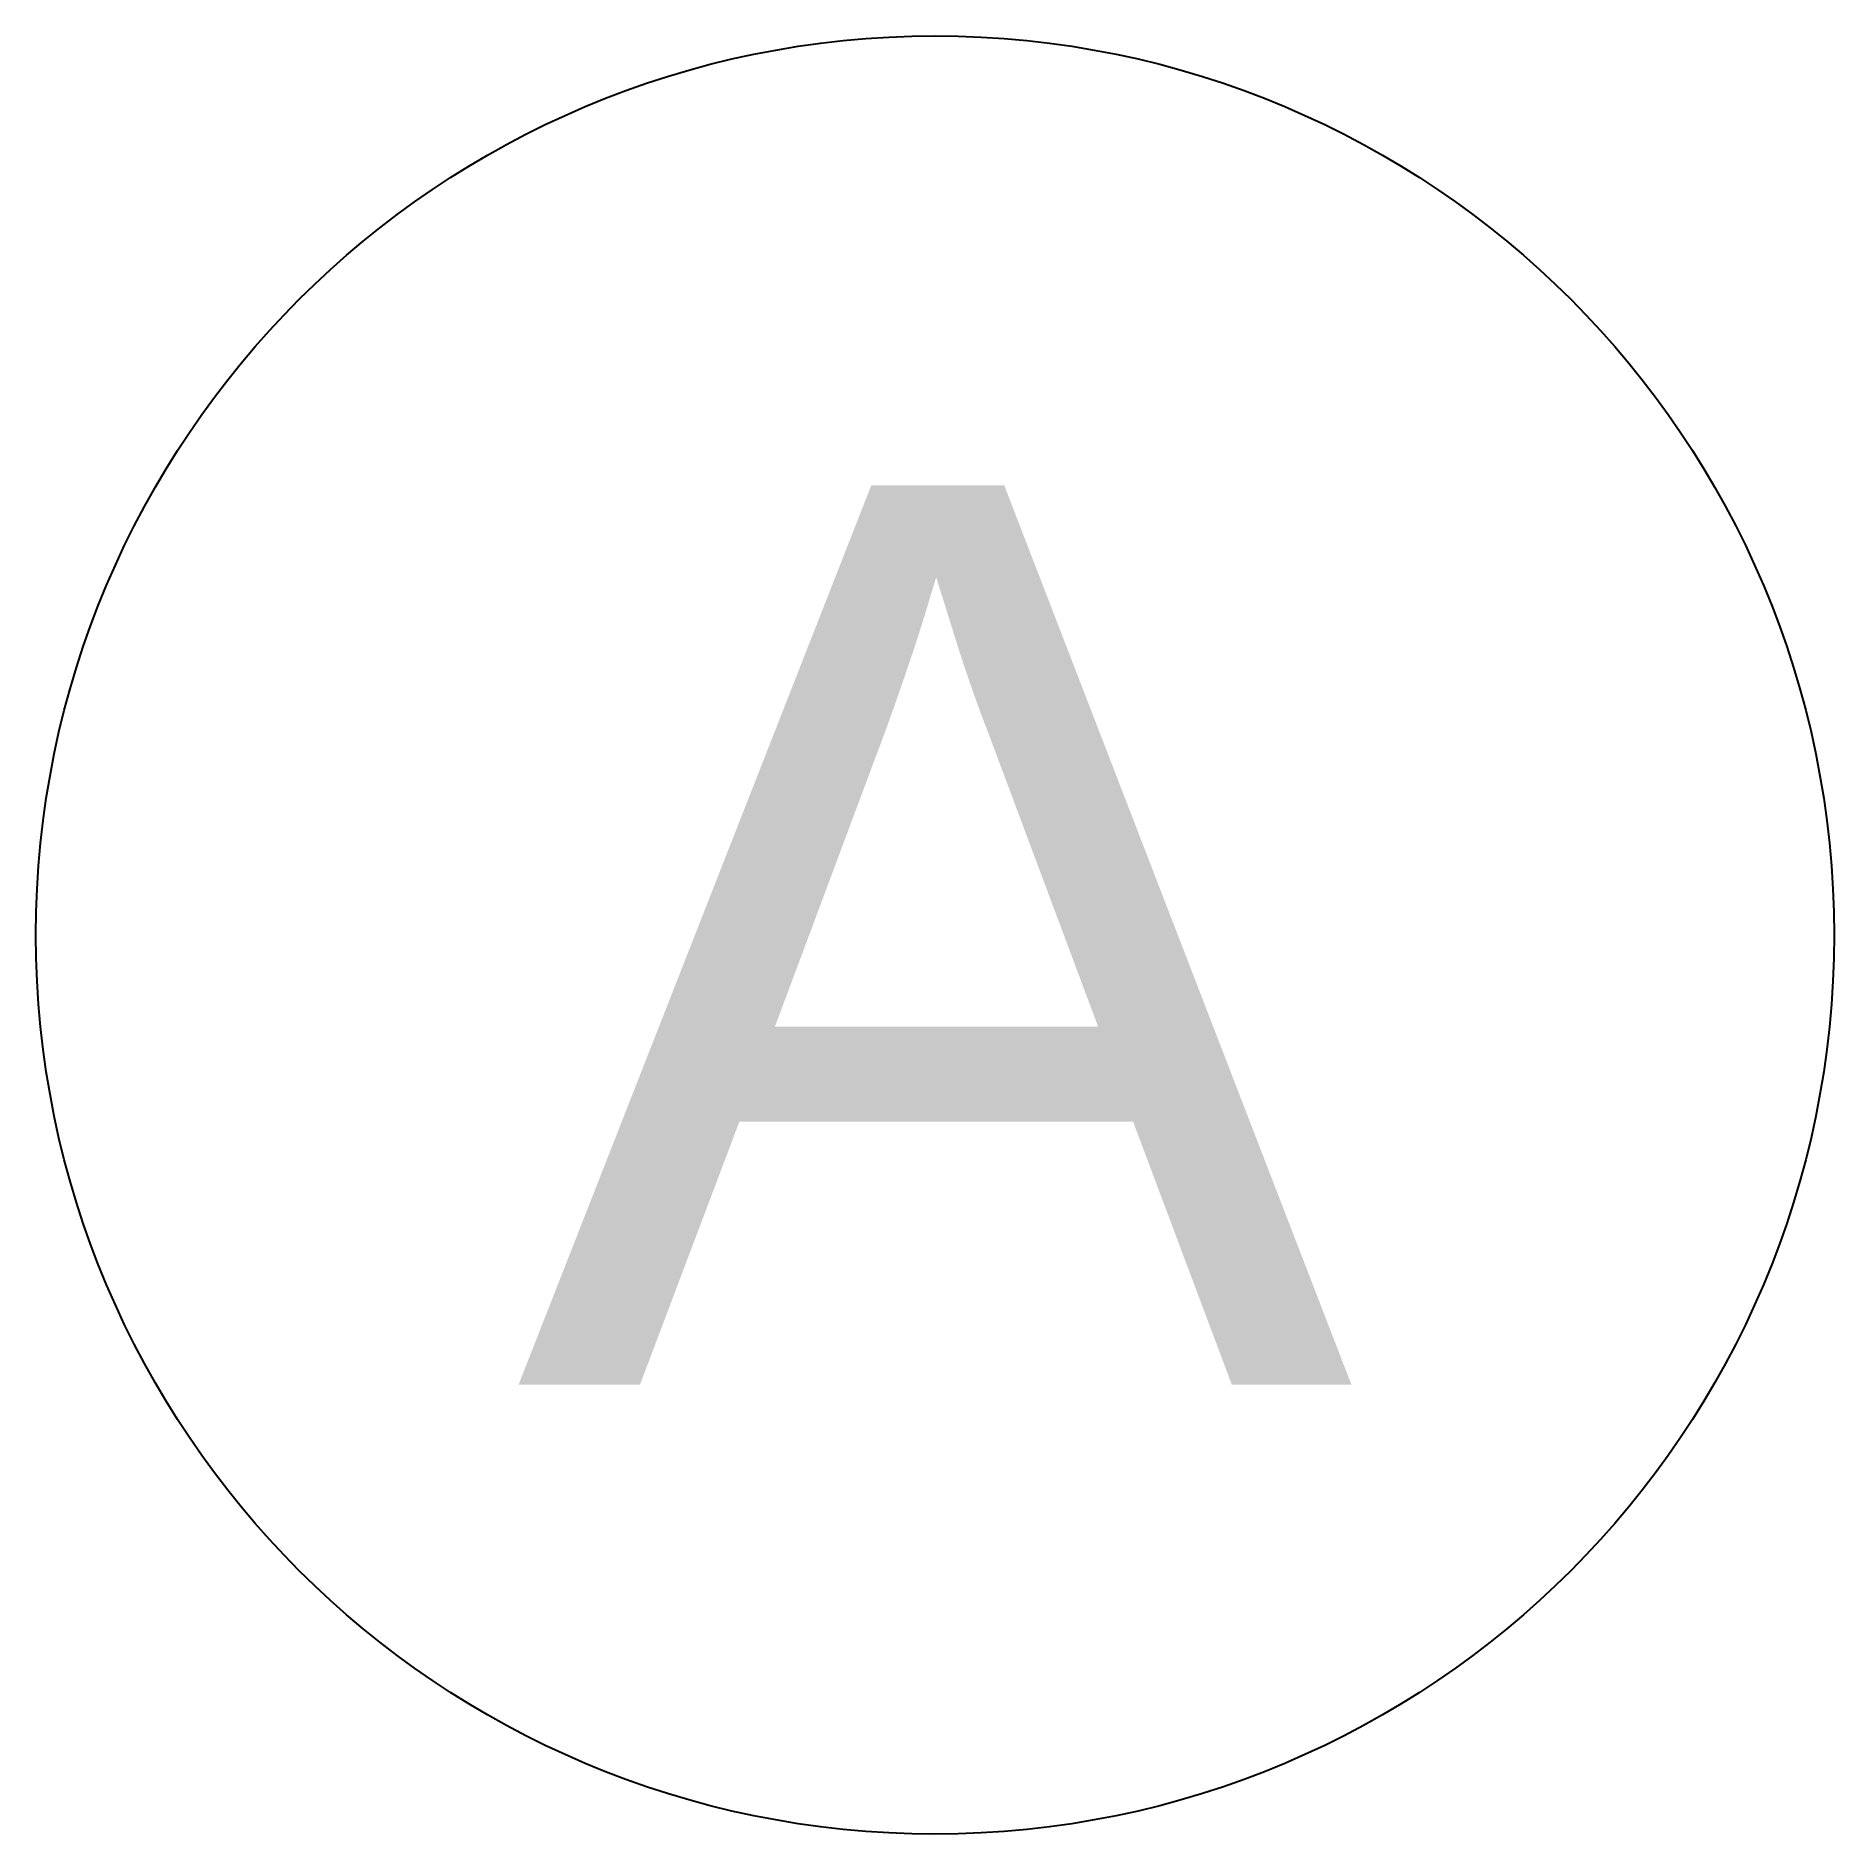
# Model space of a CAD drawing. Header units: millimetres. Extents: x -4.8 to 4.8, y 0 to 9.6.
import ezdxf
from ezdxf.enums import TextEntityAlignment as Align

# ---------------------------------------------------------------- set-up
doc = ezdxf.new("R2010")
doc.units = ezdxf.units.MM
doc.header["$MEASUREMENT"] = 0
doc.layers.add('0 @ 1', color=7, linetype='Continuous')
doc.styles.add('Sans', font='swiss.ttf')

# ---------------------------------------------------------------- blocks, each defined once
blk = doc.blocks.new('Column Tag')
blk.add_circle((0, 4.8), 4.8)
at = {"style": 'Sans'}
blk.add_attdef('COLUMN', text='', height=4.8, dxfattribs=at).set_placement((0, 4.8), align=Align.MIDDLE)

msp = doc.modelspace()

# ---------------------------------------------------------------- block references
at = {"layer": '0 @ 1'}
msp.add_blockref('Column Tag', (0, 0), dxfattribs=at).add_auto_attribs({'COLUMN': 'A'})

doc.saveas('drawing.dxf')
